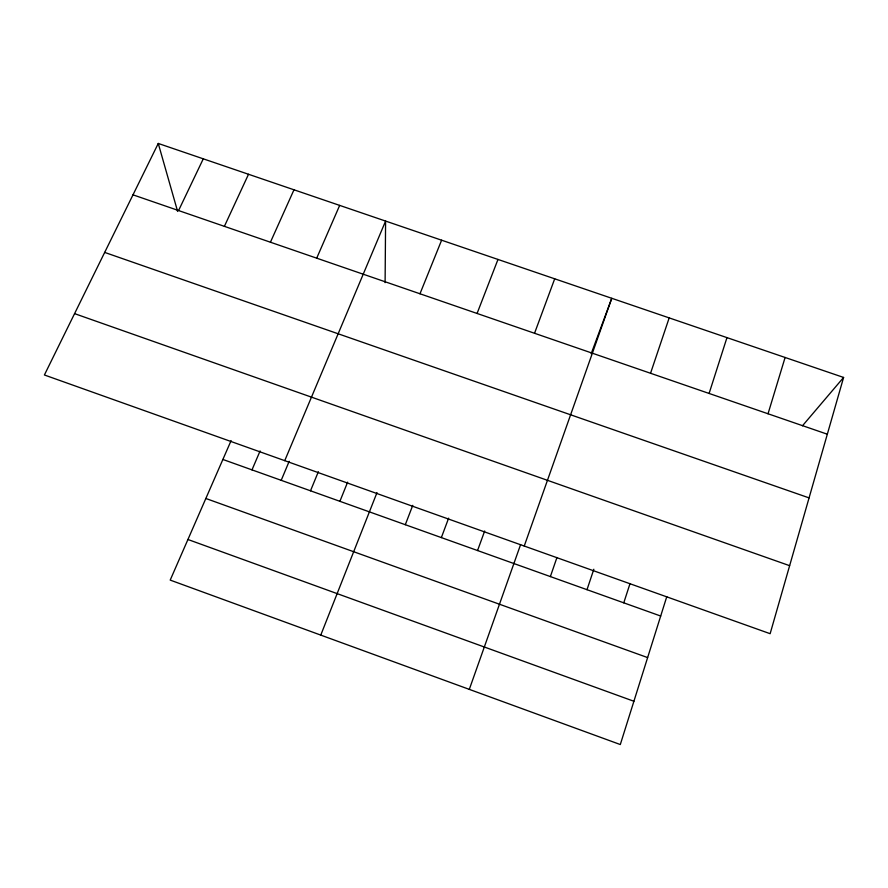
<?xml version="1.0" encoding="UTF-8"?>
<svg xmlns="http://www.w3.org/2000/svg" width="888" height="888" viewBox="0 0 888 888"><rect width="100%" height="100%" fill="white"/><g stroke="black" fill="none" stroke-linecap="round" stroke-linejoin="round"><path stroke-width="1.33" d="M385.103 282.639L385.592 221.068L284.737 460.661M843.6 377.444L770.14 633.699L44.4 374.98L158.264 143.456L843.6 377.444L802.475 425.785M768.031 413.764L785.103 357.476M666.777 596.669L620.301 744.544L170.207 580.097L231.113 440.603M709.101 393.451L726.961 337.629M623.776 602.83L630.025 583.56M587.001 589.688L593.839 569.241M650.549 373.26L669.186 317.893M550.371 576.59L556.942 557.509M524.242 546.042L611.765 298.29L591.197 353.69M469.308 689.377L520.612 544.566M477.555 550.538L484.682 530.991M534.543 333.266L554.7 278.81M441.358 537.595L448.64 518.148M405.305 524.708L412.754 505.35M477.078 313.464L497.979 259.44M320.768 635.109L377 492.607M419.98 293.773L441.614 240.204M339.904 501.309L347.63 482.14M310.511 490.798L318.359 471.706M281.207 480.319L289.188 461.305M251.992 469.874L260.095 450.938M316.705 258.175L339.671 205.394M270.429 242.213L293.984 189.788M224.387 226.34L248.518 174.27M178.577 210.545L203.274 158.83M133 194.838L827.327 434.21M104.684 252.414L809.068 497.891M74.57 313.631L789.632 565.678M222.877 459.462L660.694 616.039M205.838 498.479L647.63 657.586M187.934 539.493L633.899 701.265M158.264 143.456L177.633 211.455"/></g></svg>
